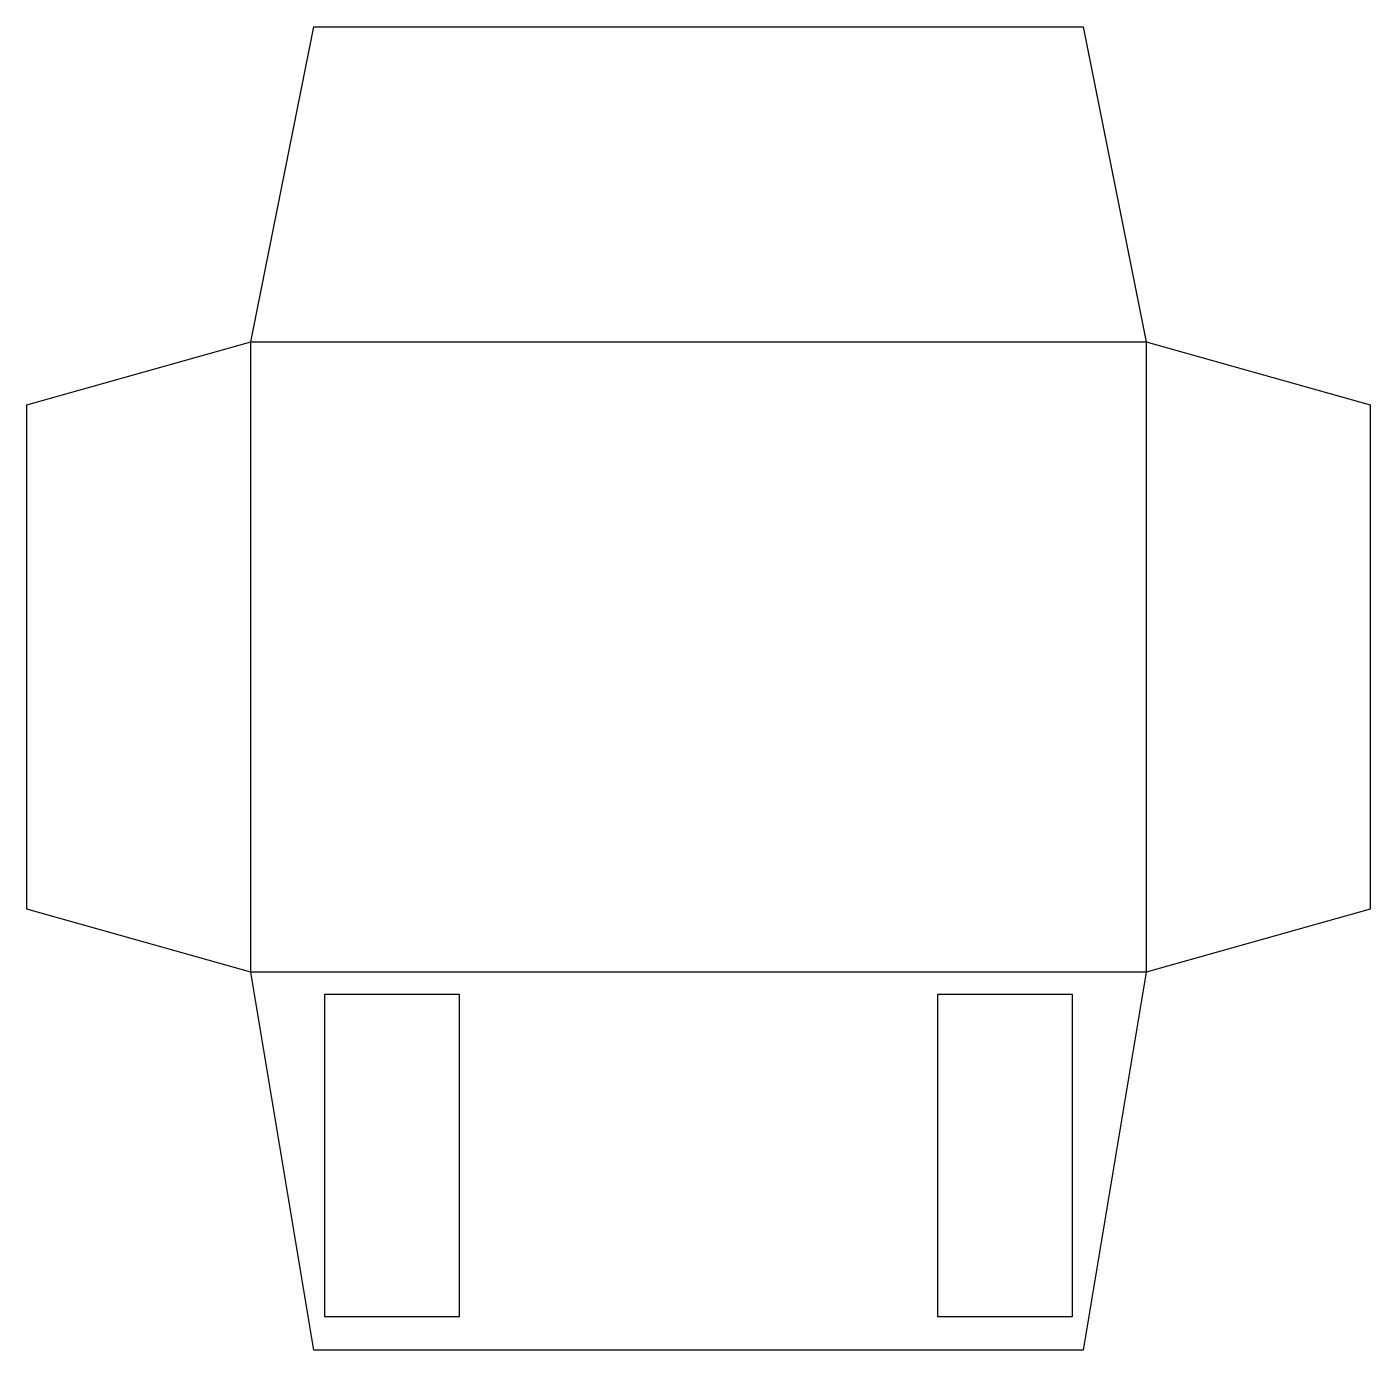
# Model space of a CAD drawing. Header units: millimetres. Extents: x 0 to 243, y 0 to 239.
import ezdxf

# ---------------------------------------------------------------- set-up
doc = ezdxf.new("R2010")
doc.units = ezdxf.units.MM
for name, color, linetype in [('CREASE', 5, 'CONTINUOUS'), ('CUT', 1, 'CONTINUOUS'), ('GLUE', 2, 'CONTINUOUS')]:
    doc.layers.add(name, color=color, linetype=linetype)

msp = doc.modelspace()

# ---------------------------------------------------------------- linework, layer by layer
at = {"layer": 'CREASE'}
for p, q in [((40.5, 182.4), (202.5, 182.4)), ((40.5, 68.4), (40.5, 182.4)), ((202.5, 182.4), (202.5, 68.4)), ((202.5, 68.4), (40.5, 68.4))]:
    msp.add_line(p, q, dxfattribs=at)
at = {"layer": 'CUT'}
for p, q in [((40.5, 182.4), (51.9, 239.4)), ((51.9, 239.4), (191.1, 239.4)), ((191.1, 239.4), (202.5, 182.4)), ((0, 171), (40.5, 182.4)), ((202.5, 182.4), (243, 171)), ((0, 79.8), (0, 171)), ((243, 171), (243, 79.8)), ((40.5, 68.4), (0, 79.8)), ((243, 79.8), (202.5, 68.4)), ((51.9, 0), (40.5, 68.4)), ((202.5, 68.4), (191.1, 0)), ((191.1, 0), (51.9, 0))]:
    msp.add_line(p, q, dxfattribs=at)
at = {"layer": 'GLUE'}
for p, q in [((53.9, 64.4), (78.2, 64.4)), ((53.9, 6), (53.9, 64.4)), ((78.2, 64.4), (78.2, 6)), ((164.8, 64.4), (189.1, 64.4)), ((164.8, 6), (164.8, 64.4)), ((189.1, 64.4), (189.1, 6)), ((78.2, 6), (53.9, 6)), ((189.1, 6), (164.8, 6))]:
    msp.add_line(p, q, dxfattribs=at)

doc.saveas('drawing.dxf')
